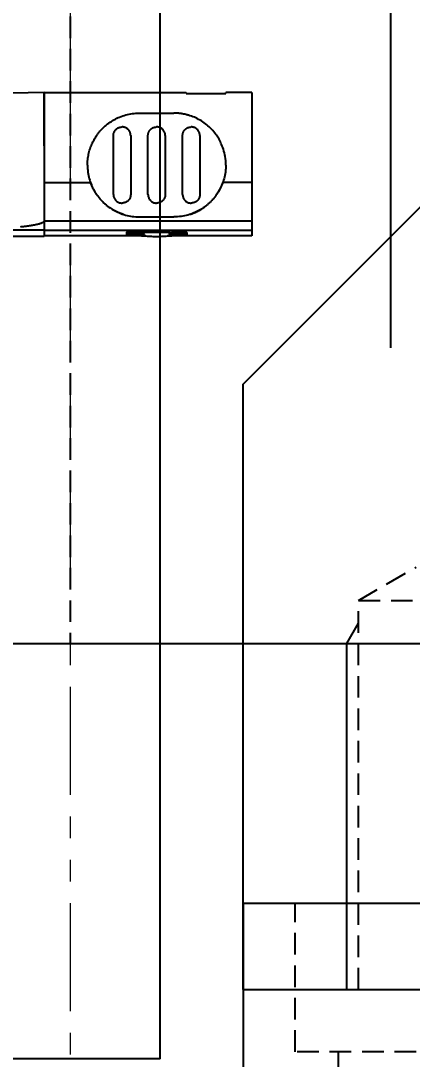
# Model space of a CAD drawing. Header units: inches. Extents: x 0 to 77285, y -118 to 40065.
# Drawn here: x 68121.3 to 68143.9, y 23006.7 to 23066.7 of the extents above; entities that cross this region are included whole.
import ezdxf

# ---------------------------------------------------------------- set-up
doc = ezdxf.new("R2010")
doc.units = ezdxf.units.IN
doc.header["$LTSCALE"] = 5
doc.header["$MEASUREMENT"] = 0
doc.linetypes.add('HIDDEN', pattern=[0.375, 0.25, -0.125])
doc.linetypes.add('PHANTOM', pattern=[2.5, 1.25, -0.25, 0.25, -0.25, 0.25, -0.25])
for name, color, linetype in [('22', 2, 'HIDDEN'), ('44', 4, 'Continuous'), ('55', 5, 'Continuous'), ('77', 40, 'HIDDEN'), ('B', 123, 'Continuous'), ('T', 3, 'Continuous')]:
    doc.layers.add(name, color=color, linetype=linetype)
doc.layers.add('33', color=3, linetype='PHANTOM', lineweight=9)
doc.styles.add('SCI', font='')
doc.styles.get('SCI').set_extended_font_data('Gulim')
doc.dimstyles.new('SCH', dxfattribs={"dimtxt": 2.5, "dimasz": 2, "dimexe": 1.25, "dimexo": 0.625, "dimtad": 1, "dimdec": 8, "dimtxsty": 'SCI', "dimcen": 2.5, "dimclrd": 4, "dimclre": 4, "dimclrt": 7, "dimadec": 8, "dimazin": 2, "dimtfac": 1, "dimtdec": 8, "dimtmove": 0, "dimatfit": 3, "dimfxl": 1, "dimarcsym": 0})

# ---------------------------------------------------------------- blocks, each defined once
blk = doc.blocks.new('A$C8c658ac8')
for p, q in [((40, 0), (55, 15)), ((40, -35), (40, 0)), ((40, -35), (110, -35))]:
    blk.add_line(p, q)
at = {"layer": '22'}
for p, q in [((46.677, -12.5), (50, -10.581)), ((46.677, -35), (46.677, -12.5)), ((46.677, -12.5), (53.323, -12.5)), ((46, -15), (54, -15))]:
    blk.add_line(p, q, dxfattribs=at)
at = {"layer": 'T'}
for p, q in [((46, -15), (46.677, -13.828)), ((46, -35), (46, -15))]:
    blk.add_line(p, q, dxfattribs=at)
blk = doc.blocks.new('A$C880a0e14')
for q in [(35, 0), (-35, -23)]:
    blk.add_line((-35, 0), q)
at = {"layer": '22'}
for p, q in [((-31.996, -8.6), (-31.996, 0)), ((-24.996, -8.6), (-31.996, -8.6)), ((-29.496, -8.6), (-29.496, -23))]:
    blk.add_line(p, q, dxfattribs=at)
at = {"layer": '77'}
blk.add_line((-35, -5), (35, -5), dxfattribs=at)
blk = doc.blocks.new('*D702')
at = {"color": 4, "lineweight": -2, "transparency": 16777216}
for p, q in [((65936.665, 23010.891), (65936.665, 23314.868)), ((68496.665, 23017.57), (68496.665, 23314.868)), ((65966.665, 23296.118), (68466.665, 23296.118))]:
    blk.add_line(p, q, dxfattribs=at)
at = {"color": 4, "transparency": 16777216}
for points in [[(65966.665, 23301.118), (65966.665, 23291.118), (65936.665, 23296.118)], [(68466.665, 23301.118), (68466.665, 23291.118), (68496.665, 23296.118)]]:
    blk.add_solid(points, dxfattribs=at)
at = {"layer": 'Defpoints', "color": 0, "transparency": 16777216}
for p in [(68496.665, 23296.118), (68496.665, 23008.195), (65936.665, 23001.516)]:
    blk.add_point(p, dxfattribs=at)
at = {"color": 7, "transparency": 16777216, "insert": (67216.665, 23324.717), "char_height": 37.5, "attachment_point": 5, "style": 'SCI'}
blk.add_mtext('2560', dxfattribs=at)
blk = doc.blocks.new('A$C09301a60')
blk.add_line((55, 9), (-32, 9))
at = {"layer": '22'}
blk.add_line((35, -61, 0), (35, 9), dxfattribs=at)
blk = doc.blocks.new('A$C682b3a79')
for p, q in [((342.004, 3.942), (363.504, 3.942)), ((363.504, 3.612), (358.336, 3.612)), ((363.504, 0.839), (363.504, 3.942)), ((363.504, 3.609), (375.504, 3.609)), ((369.154, 3.839), (368.354, 3.839)), ((368.354, 3.839), (368.354, 3.738)), ((369.154, 3.839), (369.154, 3.738)), ((369.254, 3.825), (369.254, 3.652)), ((370.654, 3.737), (369.354, 3.737)), ((369.354, 3.737), (369.354, 3.636)), ((370.654, 3.737), (370.654, 3.636)), ((370.754, 3.825), (370.754, 3.652)), ((371.654, 3.839), (370.854, 3.839)), ((370.854, 3.839), (370.854, 3.738)), ((371.654, 3.839), (371.654, 3.738)), ((375.504, -4.361), (375.504, 3.939)), ((363.504, 3.064), (375.504, 3.064)), ((367.712, 2.547), (367.713, 2.547)), ((369.004, 2.839), (371.004, 2.839)), ((372.295, 2.547), (372.296, 2.547)), ((367.504, 1.539), (367.504, -1.861)), ((368.504, -1.861), (368.504, 1.539)), ((369.504, 1.539), (369.504, -1.861)), ((370.504, -1.861), (370.504, 1.539)), ((371.504, 1.539), (371.504, -1.861)), ((372.504, -1.861), (372.504, 1.539)), ((363.504, -4.361), (363.504, 0.839)), ((363.504, 0.839), (366.176, 0.839)), ((366.176, 0.839), (366.176, 0.839)), ((373.833, 0.839), (373.833, 0.839)), ((375.504, 0.839), (373.833, 0.839)), ((363.504, -1.262), (363.504, -4.361)), ((369.004, -3.161), (371.004, -3.161)), ((363.504, -4.361), (342.004, -3.898)), ((363.504, -4.361), (371.704, -4.361)), ((371.704, -4.293), (371.704, -4.361)), ((374.004, -4.293), (374.004, -4.361)), ((375.504, -4.361), (374.004, -4.361))]:
    blk.add_line(p, q)
for points in [[(363.504, 3.108), (363.501, 3.111), (363.499, 3.114), (363.496, 3.117), (363.493, 3.12), (363.49, 3.123), (363.486, 3.125), (363.483, 3.128), (363.48, 3.131), (363.477, 3.133), (363.473, 3.136), (363.47, 3.138), (363.466, 3.14), (363.463, 3.143), (363.46, 3.145), (363.456, 3.147), (363.452, 3.15), (363.449, 3.152), (363.445, 3.154), (363.442, 3.156), (363.438, 3.158), (363.434, 3.16), (363.43, 3.162), (363.426, 3.164), (363.423, 3.166), (363.419, 3.168), (363.415, 3.17), (363.411, 3.172), (363.407, 3.174), (363.403, 3.176), (363.399, 3.178), (363.395, 3.18), (363.391, 3.182), (363.387, 3.184), (363.383, 3.185), (363.379, 3.187), (363.375, 3.189), (363.37, 3.191), (363.366, 3.192), (363.362, 3.194), (363.358, 3.196), (363.354, 3.197), (363.35, 3.199), (363.346, 3.2), (363.342, 3.202), (363.338, 3.204), (363.334, 3.205), (363.329, 3.207), (363.325, 3.208), (363.321, 3.21), (363.317, 3.211), (363.313, 3.213), (363.309, 3.214), (363.305, 3.216), (363.3, 3.217), (363.296, 3.218), (363.292, 3.22), (363.288, 3.221), (363.284, 3.223), (363.28, 3.224), (363.275, 3.225), (363.271, 3.227), (363.267, 3.228), (363.263, 3.229), (363.259, 3.231), (363.255, 3.232), (363.251, 3.233), (363.247, 3.234), (363.242, 3.236), (363.238, 3.237), (363.234, 3.238), (363.23, 3.239), (363.226, 3.241), (363.222, 3.242), (363.217, 3.243), (363.213, 3.244), (363.209, 3.245), (363.205, 3.247), (363.201, 3.248), (363.197, 3.249), (363.192, 3.25), (363.171, 3.256), (363.15, 3.261), (363.129, 3.267), (363.107, 3.272), (363.086, 3.277), (363.065, 3.282), (363.043, 3.287), (363.021, 3.292), (363, 3.296), (362.978, 3.301), (362.957, 3.305), (362.935, 3.309), (362.913, 3.314), (362.892, 3.318), (362.87, 3.322), (362.848, 3.326), (362.826, 3.329), (362.804, 3.333), (362.783, 3.337), (362.761, 3.341), (362.739, 3.344), (362.717, 3.348), (362.695, 3.351), (362.673, 3.355), (362.651, 3.358), (362.629, 3.361), (362.607, 3.364), (362.585, 3.368), (362.563, 3.371), (362.541, 3.374), (362.519, 3.377), (362.497, 3.38), (362.475, 3.383), (362.453, 3.386), (362.43, 3.389), (362.408, 3.392), (362.386, 3.394), (362.364, 3.397), (362.342, 3.4), (362.32, 3.403), (362.298, 3.405), (362.276, 3.408), (362.253, 3.41), (362.231, 3.413), (362.209, 3.415), (362.187, 3.418), (362.165, 3.42), (362.142, 3.423)], [(369.379, 3.939), (369.086, 3.939), (368.792, 3.939), (368.498, 3.939), (368.204, 3.939), (367.911, 3.939), (367.617, 3.939), (367.323, 3.939), (367.029, 3.939), (366.736, 3.939), (366.442, 3.939), (366.148, 3.939), (365.854, 3.939), (365.56, 3.939), (365.267, 3.939), (364.973, 3.939), (364.679, 3.939), (364.385, 3.939), (364.092, 3.939), (363.798, 3.939), (363.504, 3.939)], [(368.299, 3.862), (368.296, 3.861), (368.292, 3.861), (368.289, 3.861), (368.286, 3.86), (368.283, 3.86), (368.28, 3.86), (368.277, 3.859), (368.274, 3.859), (368.271, 3.858), (368.269, 3.858), (368.266, 3.857), (368.264, 3.857), (368.262, 3.856), (368.26, 3.855), (368.258, 3.855), (368.257, 3.854), (368.255, 3.854), (368.255, 3.853), (368.254, 3.852), (368.254, 3.851)], [(368.258, 3.848), (368.258, 3.848), (368.258, 3.848), (368.257, 3.848), (368.257, 3.848), (368.256, 3.849), (368.256, 3.849), (368.256, 3.849), (368.256, 3.849), (368.255, 3.849), (368.255, 3.85), (368.255, 3.85), (368.255, 3.85), (368.254, 3.85), (368.254, 3.85), (368.254, 3.85), (368.254, 3.851), (368.254, 3.851), (368.254, 3.851), (368.254, 3.851), (368.254, 3.851)], [(368.254, 3.751), (368.254, 3.756), (368.254, 3.761), (368.254, 3.766), (368.254, 3.771), (368.254, 3.776), (368.254, 3.781), (368.254, 3.786), (368.254, 3.791), (368.254, 3.796), (368.254, 3.801), (368.254, 3.806), (368.254, 3.811), (368.254, 3.816), (368.254, 3.821), (368.254, 3.826), (368.254, 3.831), (368.254, 3.836), (368.254, 3.841), (368.254, 3.846), (368.254, 3.851)], [(368.258, 3.747), (368.258, 3.748), (368.258, 3.748), (368.257, 3.748), (368.257, 3.748), (368.257, 3.748), (368.256, 3.748), (368.256, 3.749), (368.256, 3.749), (368.255, 3.749), (368.255, 3.749), (368.255, 3.749), (368.255, 3.75), (368.255, 3.75), (368.255, 3.75), (368.254, 3.75), (368.254, 3.75), (368.254, 3.751), (368.254, 3.751), (368.254, 3.751), (368.254, 3.751)], [(368.354, 3.839), (368.347, 3.839), (368.34, 3.839), (368.334, 3.839), (368.327, 3.839), (368.321, 3.839), (368.315, 3.84), (368.309, 3.84), (368.304, 3.84), (368.298, 3.841), (368.293, 3.841), (368.288, 3.842), (368.284, 3.842), (368.279, 3.843), (368.275, 3.844), (368.272, 3.844), (368.268, 3.845), (368.265, 3.846), (368.263, 3.846), (368.26, 3.847), (368.258, 3.848)], [(368.354, 3.738), (368.351, 3.738), (368.349, 3.738), (368.346, 3.738), (368.343, 3.738), (368.341, 3.738), (368.338, 3.738), (368.335, 3.738), (368.333, 3.739), (368.33, 3.739), (368.327, 3.739), (368.325, 3.739), (368.322, 3.739), (368.32, 3.739), (368.317, 3.739), (368.315, 3.739), (368.312, 3.739), (368.31, 3.74), (368.307, 3.74), (368.305, 3.74), (368.303, 3.74), (368.301, 3.74), (368.299, 3.74), (368.297, 3.741), (368.295, 3.741), (368.293, 3.741), (368.291, 3.741), (368.289, 3.741), (368.287, 3.742), (368.286, 3.742), (368.284, 3.742), (368.282, 3.742), (368.281, 3.742), (368.279, 3.743), (368.278, 3.743), (368.276, 3.743), (368.275, 3.743), (368.273, 3.744), (368.272, 3.744), (368.27, 3.744), (368.269, 3.744), (368.268, 3.745), (368.268, 3.745), (368.267, 3.745), (368.267, 3.745), (368.266, 3.745), (368.265, 3.745), (368.265, 3.745), (368.264, 3.746), (368.264, 3.746), (368.263, 3.746), (368.262, 3.746), (368.262, 3.746), (368.261, 3.746), (368.261, 3.746), (368.261, 3.747), (368.26, 3.747), (368.26, 3.747), (368.259, 3.747), (368.259, 3.747), (368.258, 3.747)], [(368.299, 3.862), (368.381, 3.868), (368.463, 3.875), (368.546, 3.881), (368.628, 3.887), (368.71, 3.894), (368.793, 3.9), (368.875, 3.905), (368.958, 3.911), (369.04, 3.917), (369.123, 3.922), (369.205, 3.928), (369.288, 3.933), (369.37, 3.938), (369.453, 3.943), (369.535, 3.948), (369.618, 3.953), (369.701, 3.957), (369.783, 3.962), (369.866, 3.966), (369.949, 3.97)], [(369.154, 3.738), (369.114, 3.738), (369.074, 3.738), (369.034, 3.738), (368.994, 3.738), (368.954, 3.738), (368.914, 3.738), (368.874, 3.738), (368.834, 3.738), (368.794, 3.738), (368.754, 3.738), (368.714, 3.738), (368.674, 3.738), (368.634, 3.738), (368.594, 3.738), (368.554, 3.738), (368.514, 3.738), (368.474, 3.738), (368.434, 3.738), (368.394, 3.738), (368.354, 3.738)], [(369.254, 3.825), (369.254, 3.827), (369.253, 3.828), (369.251, 3.829), (369.249, 3.83), (369.246, 3.831), (369.243, 3.832), (369.239, 3.832), (369.235, 3.833), (369.23, 3.834), (369.225, 3.835), (369.219, 3.836), (369.213, 3.836), (369.206, 3.837), (369.2, 3.837), (369.193, 3.838), (369.185, 3.838), (369.178, 3.838), (369.17, 3.838), (369.162, 3.839), (369.154, 3.839)], [(369.254, 3.725), (369.254, 3.725), (369.254, 3.726), (369.254, 3.726), (369.254, 3.726), (369.253, 3.727), (369.253, 3.727), (369.252, 3.728), (369.252, 3.728), (369.251, 3.728), (369.25, 3.729), (369.25, 3.729), (369.249, 3.729), (369.248, 3.73), (369.247, 3.73), (369.246, 3.73), (369.245, 3.731), (369.244, 3.731), (369.242, 3.731), (369.241, 3.732), (369.24, 3.732), (369.239, 3.732), (369.237, 3.732), (369.236, 3.733), (369.235, 3.733), (369.233, 3.733), (369.232, 3.733), (369.23, 3.734), (369.228, 3.734), (369.227, 3.734), (369.225, 3.734), (369.223, 3.735), (369.222, 3.735), (369.22, 3.735), (369.218, 3.735), (369.216, 3.735), (369.214, 3.736), (369.212, 3.736), (369.21, 3.736), (369.208, 3.736), (369.206, 3.736), (369.204, 3.737), (369.202, 3.737), (369.199, 3.737), (369.197, 3.737), (369.194, 3.737), (369.192, 3.737), (369.189, 3.737), (369.187, 3.738), (369.184, 3.738), (369.181, 3.738), (369.179, 3.738), (369.176, 3.738), (369.173, 3.738), (369.17, 3.738), (369.168, 3.738), (369.165, 3.738), (369.162, 3.738), (369.16, 3.738), (369.157, 3.738), (369.154, 3.738)], [(369.354, 3.737), (369.346, 3.737), (369.338, 3.738), (369.33, 3.738), (369.323, 3.738), (369.316, 3.739), (369.309, 3.739), (369.302, 3.74), (369.295, 3.74), (369.289, 3.741), (369.284, 3.742), (369.278, 3.743), (369.274, 3.744), (369.269, 3.745), (369.265, 3.746), (369.262, 3.747), (369.259, 3.748), (369.257, 3.749), (369.255, 3.751), (369.254, 3.752), (369.254, 3.753)], [(369.354, 3.636), (369.351, 3.636), (369.349, 3.636), (369.346, 3.636), (369.343, 3.636), (369.341, 3.636), (369.338, 3.636), (369.335, 3.637), (369.333, 3.637), (369.33, 3.637), (369.327, 3.637), (369.325, 3.637), (369.322, 3.637), (369.319, 3.637), (369.317, 3.637), (369.314, 3.638), (369.312, 3.638), (369.309, 3.638), (369.307, 3.638), (369.305, 3.638), (369.302, 3.639), (369.3, 3.639), (369.298, 3.639), (369.296, 3.639), (369.294, 3.639), (369.293, 3.64), (369.291, 3.64), (369.289, 3.64), (369.287, 3.64), (369.285, 3.641), (369.284, 3.641), (369.282, 3.641), (369.28, 3.641), (369.279, 3.642), (369.277, 3.642), (369.276, 3.642), (369.274, 3.643), (369.273, 3.643), (369.271, 3.643), (369.27, 3.644), (369.269, 3.644), (369.267, 3.644), (369.266, 3.645), (369.265, 3.645), (369.264, 3.645), (369.263, 3.646), (369.261, 3.646), (369.26, 3.647), (369.26, 3.647), (369.259, 3.647), (369.258, 3.648), (369.257, 3.648), (369.257, 3.649), (369.256, 3.649), (369.256, 3.65), (369.255, 3.65), (369.255, 3.65), (369.254, 3.651), (369.254, 3.651), (369.254, 3.652), (369.254, 3.652)], [(370.654, 3.636), (370.589, 3.636), (370.524, 3.636), (370.459, 3.636), (370.394, 3.636), (370.329, 3.636), (370.264, 3.636), (370.199, 3.636), (370.134, 3.636), (370.069, 3.636), (370.004, 3.636), (369.939, 3.636), (369.874, 3.636), (369.809, 3.636), (369.744, 3.636), (369.679, 3.636), (369.614, 3.636), (369.549, 3.636), (369.484, 3.636), (369.419, 3.636), (369.354, 3.636)], [(369.949, 3.97), (369.953, 3.97), (369.958, 3.971), (369.964, 3.971), (369.969, 3.971), (369.975, 3.971), (369.98, 3.971), (369.986, 3.971), (369.992, 3.971), (369.998, 3.971), (370.004, 3.972), (370.01, 3.971), (370.016, 3.971), (370.022, 3.971), (370.028, 3.971), (370.034, 3.971), (370.039, 3.971), (370.045, 3.971), (370.05, 3.971), (370.055, 3.97), (370.06, 3.97)], [(370.06, 3.97), (370.142, 3.966), (370.225, 3.962), (370.308, 3.957), (370.39, 3.953), (370.473, 3.948), (370.555, 3.943), (370.638, 3.938), (370.72, 3.933), (370.803, 3.928), (370.886, 3.922), (370.968, 3.917), (371.051, 3.911), (371.133, 3.905), (371.215, 3.9), (371.298, 3.894), (371.38, 3.887), (371.463, 3.881), (371.545, 3.875), (371.627, 3.868), (371.71, 3.862)], [(375.504, 3.939), (375.26, 3.939), (375.017, 3.939), (374.773, 3.939), (374.529, 3.939), (374.285, 3.939), (374.041, 3.939), (373.798, 3.939), (373.554, 3.939), (373.31, 3.939), (373.066, 3.939), (372.823, 3.939), (372.579, 3.939), (372.335, 3.939), (372.091, 3.939), (371.848, 3.939), (371.604, 3.939), (371.36, 3.939), (371.116, 3.939), (370.872, 3.939), (370.629, 3.939)], [(370.754, 3.753), (370.754, 3.752), (370.753, 3.751), (370.751, 3.749), (370.749, 3.748), (370.746, 3.747), (370.743, 3.746), (370.739, 3.745), (370.735, 3.744), (370.73, 3.743), (370.725, 3.742), (370.719, 3.741), (370.713, 3.74), (370.707, 3.74), (370.7, 3.739), (370.693, 3.739), (370.686, 3.738), (370.678, 3.738), (370.671, 3.738), (370.662, 3.737), (370.654, 3.737)], [(370.754, 3.652), (370.754, 3.652), (370.754, 3.651), (370.754, 3.651), (370.754, 3.65), (370.753, 3.65), (370.753, 3.65), (370.752, 3.649), (370.752, 3.649), (370.751, 3.648), (370.75, 3.648), (370.75, 3.648), (370.749, 3.647), (370.748, 3.647), (370.747, 3.646), (370.746, 3.646), (370.745, 3.646), (370.744, 3.645), (370.743, 3.645), (370.741, 3.644), (370.74, 3.644), (370.739, 3.644), (370.737, 3.643), (370.736, 3.643), (370.735, 3.643), (370.733, 3.642), (370.732, 3.642), (370.73, 3.642), (370.729, 3.642), (370.727, 3.641), (370.725, 3.641), (370.724, 3.641), (370.722, 3.64), (370.72, 3.64), (370.718, 3.64), (370.716, 3.64), (370.714, 3.64), (370.713, 3.639), (370.711, 3.639), (370.709, 3.639), (370.707, 3.639), (370.704, 3.638), (370.702, 3.638), (370.699, 3.638), (370.697, 3.638), (370.694, 3.638), (370.692, 3.637), (370.689, 3.637), (370.687, 3.637), (370.684, 3.637), (370.681, 3.637), (370.679, 3.637), (370.676, 3.637), (370.673, 3.637), (370.671, 3.636), (370.668, 3.636), (370.665, 3.636), (370.662, 3.636), (370.66, 3.636), (370.657, 3.636), (370.654, 3.636)], [(370.854, 3.839), (370.846, 3.839), (370.838, 3.838), (370.83, 3.838), (370.822, 3.838), (370.815, 3.838), (370.808, 3.837), (370.801, 3.837), (370.795, 3.836), (370.789, 3.835), (370.783, 3.835), (370.778, 3.834), (370.773, 3.833), (370.769, 3.832), (370.765, 3.831), (370.762, 3.831), (370.759, 3.83), (370.757, 3.829), (370.755, 3.828), (370.754, 3.827), (370.754, 3.825)], [(370.754, 3.725), (370.754, 3.725), (370.754, 3.726), (370.754, 3.726), (370.755, 3.726), (370.755, 3.727), (370.756, 3.727), (370.756, 3.728), (370.757, 3.728), (370.757, 3.728), (370.758, 3.729), (370.759, 3.729), (370.76, 3.729), (370.76, 3.73), (370.761, 3.73), (370.762, 3.73), (370.764, 3.731), (370.765, 3.731), (370.766, 3.731), (370.767, 3.732), (370.769, 3.732), (370.77, 3.732), (370.771, 3.732), (370.773, 3.733), (370.774, 3.733), (370.776, 3.733), (370.777, 3.733), (370.779, 3.734), (370.78, 3.734), (370.782, 3.734), (370.784, 3.734), (370.785, 3.735), (370.787, 3.735), (370.789, 3.735), (370.791, 3.735), (370.793, 3.735), (370.794, 3.736), (370.796, 3.736), (370.798, 3.736), (370.8, 3.736), (370.802, 3.736), (370.805, 3.737), (370.807, 3.737), (370.809, 3.737), (370.812, 3.737), (370.814, 3.737), (370.817, 3.737), (370.819, 3.737), (370.822, 3.738), (370.825, 3.738), (370.827, 3.738), (370.83, 3.738), (370.833, 3.738), (370.835, 3.738), (370.838, 3.738), (370.841, 3.738), (370.843, 3.738), (370.846, 3.738), (370.849, 3.738), (370.851, 3.738), (370.854, 3.738)], [(371.654, 3.738), (371.614, 3.738), (371.574, 3.738), (371.534, 3.738), (371.494, 3.738), (371.454, 3.738), (371.414, 3.738), (371.374, 3.738), (371.334, 3.738), (371.294, 3.738), (371.254, 3.738), (371.214, 3.738), (371.174, 3.738), (371.134, 3.738), (371.094, 3.738), (371.054, 3.738), (371.014, 3.738), (370.974, 3.738), (370.934, 3.738), (370.894, 3.738), (370.854, 3.738)], [(371.75, 3.848), (371.748, 3.847), (371.746, 3.846), (371.743, 3.846), (371.74, 3.845), (371.737, 3.844), (371.733, 3.844), (371.729, 3.843), (371.725, 3.842), (371.72, 3.842), (371.715, 3.841), (371.71, 3.841), (371.705, 3.84), (371.699, 3.84), (371.693, 3.84), (371.687, 3.839), (371.681, 3.839), (371.675, 3.839), (371.668, 3.839), (371.661, 3.839), (371.654, 3.839)], [(371.75, 3.747), (371.749, 3.747), (371.748, 3.747), (371.747, 3.746), (371.746, 3.746), (371.745, 3.746), (371.744, 3.745), (371.743, 3.745), (371.741, 3.745), (371.74, 3.745), (371.739, 3.744), (371.737, 3.744), (371.736, 3.744), (371.734, 3.743), (371.732, 3.743), (371.731, 3.743), (371.729, 3.743), (371.727, 3.742), (371.725, 3.742), (371.723, 3.742), (371.721, 3.742), (371.72, 3.741), (371.718, 3.741), (371.716, 3.741), (371.714, 3.741), (371.712, 3.741), (371.71, 3.74), (371.708, 3.74), (371.706, 3.74), (371.704, 3.74), (371.702, 3.74), (371.7, 3.74), (371.698, 3.74), (371.696, 3.739), (371.694, 3.739), (371.691, 3.739), (371.689, 3.739), (371.687, 3.739), (371.685, 3.739), (371.682, 3.739), (371.68, 3.739), (371.679, 3.739), (371.678, 3.739), (371.676, 3.739), (371.675, 3.738), (371.674, 3.738), (371.672, 3.738), (371.671, 3.738), (371.67, 3.738), (371.669, 3.738), (371.667, 3.738), (371.666, 3.738), (371.665, 3.738), (371.663, 3.738), (371.662, 3.738), (371.661, 3.738), (371.659, 3.738), (371.658, 3.738), (371.657, 3.738), (371.655, 3.738), (371.654, 3.738)], [(371.71, 3.862), (371.713, 3.861), (371.716, 3.861), (371.719, 3.861), (371.722, 3.86), (371.725, 3.86), (371.728, 3.86), (371.731, 3.859), (371.734, 3.859), (371.737, 3.858), (371.74, 3.858), (371.742, 3.857), (371.745, 3.857), (371.747, 3.856), (371.749, 3.855), (371.75, 3.855), (371.752, 3.854), (371.753, 3.854), (371.754, 3.853), (371.754, 3.852), (371.754, 3.851)], [(371.75, 3.848), (371.75, 3.848), (371.751, 3.848), (371.751, 3.848), (371.751, 3.848), (371.752, 3.849), (371.752, 3.849), (371.752, 3.849), (371.753, 3.849), (371.753, 3.849), (371.753, 3.85), (371.753, 3.85), (371.754, 3.85), (371.754, 3.85), (371.754, 3.85), (371.754, 3.85), (371.754, 3.851), (371.754, 3.851), (371.754, 3.851), (371.754, 3.851), (371.754, 3.851)], [(371.75, 3.747), (371.75, 3.748), (371.751, 3.748), (371.751, 3.748), (371.751, 3.748), (371.752, 3.748), (371.752, 3.748), (371.752, 3.748), (371.752, 3.749), (371.753, 3.749), (371.753, 3.749), (371.753, 3.749), (371.753, 3.749), (371.753, 3.749), (371.754, 3.75), (371.754, 3.75), (371.754, 3.75), (371.754, 3.75), (371.754, 3.75), (371.754, 3.75), (371.754, 3.751), (371.754, 3.751), (371.754, 3.751), (371.754, 3.751), (371.754, 3.751), (371.754, 3.751), (371.754, 3.751), (371.754, 3.751), (371.754, 3.751), (371.754, 3.751), (371.754, 3.751), (371.754, 3.751), (371.754, 3.751), (371.754, 3.751), (371.754, 3.751), (371.754, 3.751), (371.754, 3.751), (371.754, 3.751), (371.754, 3.751), (371.754, 3.751), (371.754, 3.751)], [(371.754, 3.751), (371.754, 3.756), (371.754, 3.761), (371.754, 3.766), (371.754, 3.771), (371.754, 3.776), (371.754, 3.781), (371.754, 3.786), (371.754, 3.791), (371.754, 3.796), (371.754, 3.801), (371.754, 3.806), (371.754, 3.811), (371.754, 3.816), (371.754, 3.821), (371.754, 3.826), (371.754, 3.831), (371.754, 3.836), (371.754, 3.841), (371.754, 3.846), (371.754, 3.851)], [(366.004, -0.161), (366.006, -0.058), (366.011, 0.044), (366.02, 0.144), (366.031, 0.243), (366.046, 0.341), (366.064, 0.437), (366.085, 0.532), (366.109, 0.625), (366.135, 0.717), (366.164, 0.806), (366.196, 0.894), (366.23, 0.981), (366.266, 1.065), (366.305, 1.148), (366.346, 1.229), (366.388, 1.307), (366.433, 1.384), (366.479, 1.459), (366.527, 1.532), (366.577, 1.602), (366.605, 1.64), (366.634, 1.678), (366.664, 1.716), (366.694, 1.752), (366.724, 1.789), (366.755, 1.824), (366.787, 1.859), (366.819, 1.894), (366.851, 1.928), (366.884, 1.962), (366.918, 1.995), (366.952, 2.027), (366.986, 2.059), (367.021, 2.09), (367.057, 2.121), (367.093, 2.151), (367.129, 2.181), (367.166, 2.21), (367.203, 2.238), (367.241, 2.266), (367.308, 2.314), (367.378, 2.36), (367.451, 2.405), (367.525, 2.449), (367.602, 2.491), (367.681, 2.531), (367.763, 2.57), (367.847, 2.606), (367.932, 2.641), (368.02, 2.673), (368.11, 2.703), (368.202, 2.73), (368.296, 2.754), (368.391, 2.776), (368.489, 2.794), (368.589, 2.81), (368.69, 2.822), (368.793, 2.831), (368.898, 2.837), (369.004, 2.839)], [(368.068, 2.689), (368.063, 2.687), (368.057, 2.685), (368.051, 2.683), (368.045, 2.681), (368.04, 2.68), (368.034, 2.678), (368.028, 2.676), (368.022, 2.674), (368.017, 2.672), (368.011, 2.67), (368.005, 2.668), (368, 2.666), (367.994, 2.664), (367.988, 2.662), (367.982, 2.659), (367.977, 2.657), (367.971, 2.655), (367.965, 2.653), (367.96, 2.651), (367.954, 2.649), (367.934, 2.642), (367.915, 2.634), (367.895, 2.626), (367.875, 2.618), (367.856, 2.61), (367.836, 2.602), (367.817, 2.594), (367.797, 2.585), (367.778, 2.577), (367.759, 2.568), (367.739, 2.559), (367.72, 2.55), (367.701, 2.541), (367.682, 2.532), (367.663, 2.523), (367.644, 2.513), (367.626, 2.503), (367.607, 2.494), (367.588, 2.484), (367.57, 2.474), (367.554, 2.465), (367.537, 2.456), (367.521, 2.447), (367.505, 2.438), (367.489, 2.428), (367.473, 2.419), (367.457, 2.409), (367.442, 2.4), (367.426, 2.39), (367.41, 2.38), (367.394, 2.37), (367.379, 2.36), (367.363, 2.35), (367.348, 2.34), (367.333, 2.33), (367.317, 2.32), (367.302, 2.309), (367.287, 2.299), (367.272, 2.288), (367.257, 2.277)], [(374.004, -0.161), (374.002, -0.058), (373.997, 0.044), (373.989, 0.144), (373.977, 0.243), (373.962, 0.341), (373.944, 0.437), (373.923, 0.532), (373.899, 0.625), (373.873, 0.717), (373.844, 0.806), (373.812, 0.894), (373.778, 0.981), (373.742, 1.065), (373.703, 1.148), (373.663, 1.229), (373.62, 1.307), (373.575, 1.384), (373.529, 1.459), (373.481, 1.532), (373.431, 1.602), (373.403, 1.64), (373.374, 1.678), (373.345, 1.716), (373.315, 1.752), (373.284, 1.789), (373.253, 1.824), (373.222, 1.859), (373.19, 1.894), (373.157, 1.928), (373.124, 1.962), (373.09, 1.995), (373.056, 2.027), (373.022, 2.059), (372.987, 2.09), (372.951, 2.121), (372.915, 2.151), (372.879, 2.181), (372.842, 2.21), (372.805, 2.238), (372.767, 2.266), (372.7, 2.314), (372.63, 2.36), (372.558, 2.405), (372.483, 2.449), (372.406, 2.491), (372.327, 2.531), (372.245, 2.57), (372.162, 2.606), (372.076, 2.641), (371.988, 2.673), (371.898, 2.703), (371.806, 2.73), (371.713, 2.754), (371.617, 2.776), (371.519, 2.794), (371.42, 2.81), (371.318, 2.822), (371.215, 2.831), (371.111, 2.837), (371.004, 2.839)], [(371.944, 2.688), (371.953, 2.685), (371.962, 2.682), (371.971, 2.679), (371.98, 2.676), (371.989, 2.673), (371.998, 2.67), (372.007, 2.666), (372.015, 2.663), (372.024, 2.66), (372.033, 2.657), (372.042, 2.654), (372.051, 2.65), (372.06, 2.647), (372.069, 2.644), (372.077, 2.64), (372.086, 2.637), (372.095, 2.634), (372.104, 2.63), (372.112, 2.627), (372.121, 2.623), (372.151, 2.611), (372.18, 2.599), (372.209, 2.586), (372.238, 2.573), (372.267, 2.56), (372.296, 2.546), (372.325, 2.532), (372.354, 2.518), (372.382, 2.504), (372.41, 2.489), (372.438, 2.474), (372.466, 2.458), (372.494, 2.443), (372.521, 2.427), (372.549, 2.411), (372.576, 2.394), (372.603, 2.377), (372.63, 2.36), (372.656, 2.343), (372.683, 2.325), (372.686, 2.323), (372.689, 2.321), (372.692, 2.319), (372.696, 2.317), (372.699, 2.314), (372.702, 2.312), (372.705, 2.31), (372.708, 2.308), (372.711, 2.306), (372.714, 2.304), (372.718, 2.301), (372.721, 2.299), (372.724, 2.297), (372.727, 2.295), (372.73, 2.293), (372.733, 2.29), (372.736, 2.288), (372.739, 2.286), (372.743, 2.284), (372.746, 2.282)], [(367.504, 1.539), (367.506, 1.581), (367.511, 1.621), (367.519, 1.661), (367.53, 1.699), (367.544, 1.736), (367.561, 1.771), (367.581, 1.805), (367.602, 1.837), (367.627, 1.867), (367.653, 1.894), (367.681, 1.92), (367.712, 1.944), (367.744, 1.965), (367.777, 1.984), (367.812, 2), (367.849, 2.014), (367.886, 2.025), (367.925, 2.032), (367.964, 2.037), (368.004, 2.039)], [(368.504, 1.539), (368.502, 1.58), (368.498, 1.62), (368.49, 1.659), (368.479, 1.696), (368.465, 1.733), (368.449, 1.768), (368.429, 1.802), (368.408, 1.834), (368.384, 1.864), (368.358, 1.892), (368.33, 1.918), (368.3, 1.942), (368.268, 1.964), (368.234, 1.983), (368.199, 1.999), (368.163, 2.013), (368.125, 2.024), (368.086, 2.032), (368.045, 2.037), (368.004, 2.039)], [(369.504, 1.539), (369.506, 1.581), (369.511, 1.621), (369.519, 1.661), (369.53, 1.699), (369.544, 1.736), (369.561, 1.771), (369.581, 1.805), (369.602, 1.837), (369.627, 1.867), (369.653, 1.894), (369.681, 1.92), (369.712, 1.944), (369.744, 1.965), (369.777, 1.984), (369.812, 2), (369.849, 2.014), (369.886, 2.025), (369.925, 2.032), (369.964, 2.037), (370.004, 2.039)], [(370.504, 1.539), (370.502, 1.58), (370.498, 1.62), (370.49, 1.659), (370.479, 1.696), (370.465, 1.733), (370.449, 1.768), (370.429, 1.802), (370.408, 1.834), (370.384, 1.864), (370.358, 1.892), (370.33, 1.918), (370.3, 1.942), (370.268, 1.964), (370.234, 1.983), (370.199, 1.999), (370.163, 2.013), (370.125, 2.024), (370.086, 2.032), (370.045, 2.037), (370.004, 2.039)], [(371.504, 1.539), (371.506, 1.581), (371.511, 1.621), (371.519, 1.661), (371.53, 1.699), (371.544, 1.736), (371.561, 1.771), (371.581, 1.805), (371.602, 1.837), (371.627, 1.867), (371.653, 1.894), (371.681, 1.92), (371.712, 1.944), (371.744, 1.965), (371.777, 1.984), (371.812, 2), (371.849, 2.014), (371.886, 2.025), (371.925, 2.032), (371.964, 2.037), (372.004, 2.039)], [(372.504, 1.539), (372.502, 1.58), (372.498, 1.62), (372.49, 1.659), (372.479, 1.696), (372.465, 1.733), (372.449, 1.768), (372.429, 1.802), (372.408, 1.834), (372.384, 1.864), (372.358, 1.892), (372.33, 1.918), (372.3, 1.942), (372.268, 1.964), (372.234, 1.983), (372.199, 1.999), (372.163, 2.013), (372.125, 2.024), (372.086, 2.032), (372.045, 2.037), (372.004, 2.039)], [(366.55, 1.564), (366.547, 1.559), (366.544, 1.555), (366.541, 1.551), (366.538, 1.547), (366.535, 1.542), (366.532, 1.538), (366.529, 1.534), (366.526, 1.53), (366.523, 1.525), (366.52, 1.521), (366.517, 1.517), (366.514, 1.513), (366.512, 1.508), (366.509, 1.504), (366.506, 1.5), (366.503, 1.495), (366.5, 1.491), (366.497, 1.487), (366.494, 1.482), (366.492, 1.478), (366.48, 1.46), (366.469, 1.442), (366.457, 1.424), (366.446, 1.406), (366.435, 1.388), (366.424, 1.369), (366.413, 1.351), (366.402, 1.332), (366.392, 1.314), (366.381, 1.295), (366.371, 1.276), (366.361, 1.257), (366.351, 1.238), (366.341, 1.219), (366.331, 1.2), (366.321, 1.181), (366.312, 1.162), (366.302, 1.142), (366.293, 1.123), (366.284, 1.104), (366.278, 1.091), (366.272, 1.078), (366.266, 1.065), (366.26, 1.052), (366.254, 1.038), (366.249, 1.025), (366.243, 1.012), (366.238, 0.999), (366.232, 0.986), (366.227, 0.973), (366.221, 0.959), (366.216, 0.946), (366.211, 0.933), (366.205, 0.919), (366.2, 0.906), (366.195, 0.893), (366.19, 0.879), (366.185, 0.866), (366.18, 0.852), (366.176, 0.839)], [(373.468, 1.551), (373.472, 1.544), (373.477, 1.538), (373.481, 1.531), (373.486, 1.524), (373.491, 1.517), (373.495, 1.511), (373.5, 1.504), (373.504, 1.497), (373.509, 1.49), (373.513, 1.483), (373.518, 1.477), (373.522, 1.47), (373.527, 1.463), (373.531, 1.456), (373.535, 1.449), (373.54, 1.442), (373.544, 1.435), (373.548, 1.428), (373.553, 1.421), (373.557, 1.415), (373.563, 1.405), (373.568, 1.396), (373.574, 1.387), (373.579, 1.378), (373.585, 1.369), (373.59, 1.36), (373.595, 1.351), (373.601, 1.342), (373.606, 1.332), (373.611, 1.323), (373.616, 1.314), (373.622, 1.305), (373.627, 1.295), (373.632, 1.286), (373.637, 1.277), (373.642, 1.267), (373.647, 1.258), (373.652, 1.248), (373.657, 1.239), (373.662, 1.23), (373.672, 1.211), (373.682, 1.192), (373.691, 1.173), (373.701, 1.154), (373.71, 1.134), (373.719, 1.115), (373.728, 1.096), (373.737, 1.076), (373.746, 1.057), (373.754, 1.037), (373.763, 1.018), (373.771, 0.998), (373.779, 0.978), (373.787, 0.959), (373.795, 0.939), (373.803, 0.919), (373.811, 0.899), (373.818, 0.879), (373.825, 0.859), (373.833, 0.839)], [(366.151, 0.766), (366.152, 0.77), (366.153, 0.773), (366.155, 0.777), (366.156, 0.781), (366.157, 0.784), (366.158, 0.788), (366.159, 0.791), (366.161, 0.795), (366.162, 0.799), (366.163, 0.802), (366.164, 0.806), (366.166, 0.81), (366.167, 0.813), (366.168, 0.817), (366.169, 0.821), (366.171, 0.824), (366.172, 0.828), (366.173, 0.832), (366.174, 0.835), (366.176, 0.839)], [(373.857, 0.766), (373.857, 0.766), (373.857, 0.766), (373.857, 0.767), (373.857, 0.767), (373.857, 0.767), (373.857, 0.768), (373.857, 0.768), (373.857, 0.768), (373.856, 0.768), (373.856, 0.769), (373.856, 0.769), (373.856, 0.769), (373.856, 0.769), (373.856, 0.77), (373.856, 0.77), (373.856, 0.77), (373.856, 0.77), (373.856, 0.771), (373.856, 0.771), (373.856, 0.771), (373.854, 0.775), (373.853, 0.778), (373.852, 0.781), (373.851, 0.785), (373.85, 0.788), (373.849, 0.792), (373.848, 0.795), (373.847, 0.798), (373.845, 0.802), (373.844, 0.805), (373.843, 0.808), (373.842, 0.812), (373.841, 0.815), (373.84, 0.819), (373.838, 0.822), (373.837, 0.825), (373.836, 0.829), (373.835, 0.832), (373.834, 0.835), (373.833, 0.839)], [(366.004, -0.161), (366.004, -0.185), (366.005, -0.209), (366.005, -0.232), (366.006, -0.256), (366.006, -0.28), (366.008, -0.303), (366.009, -0.327), (366.01, -0.351), (366.012, -0.374), (366.013, -0.398), (366.015, -0.421), (366.018, -0.445), (366.02, -0.468), (366.022, -0.491), (366.025, -0.515), (366.028, -0.538), (366.031, -0.561), (366.034, -0.584), (366.038, -0.607), (366.041, -0.63), (366.056, -0.714), (366.072, -0.796), (366.09, -0.875), (366.111, -0.953), (366.132, -1.029), (366.156, -1.103), (366.18, -1.175), (366.207, -1.244), (366.234, -1.312), (366.262, -1.378), (366.291, -1.442), (366.322, -1.504), (366.352, -1.564), (366.384, -1.621), (366.415, -1.677), (366.448, -1.731), (366.48, -1.782), (366.512, -1.832), (366.545, -1.879), (366.577, -1.925), (366.606, -1.964), (366.636, -2.003), (366.667, -2.042), (366.698, -2.079), (366.729, -2.116), (366.761, -2.153), (366.793, -2.188), (366.825, -2.223), (366.858, -2.257), (366.891, -2.291), (366.925, -2.324), (366.959, -2.356), (366.993, -2.387), (367.028, -2.418), (367.063, -2.448), (367.098, -2.478), (367.133, -2.506), (367.169, -2.534), (367.205, -2.562), (367.241, -2.588), (367.312, -2.638), (367.385, -2.687), (367.46, -2.733), (367.537, -2.778), (367.616, -2.821), (367.697, -2.862), (367.78, -2.9), (367.865, -2.936), (367.951, -2.97), (368.04, -3.002), (368.129, -3.031), (368.221, -3.057), (368.314, -3.081), (368.408, -3.102), (368.504, -3.119), (368.601, -3.134), (368.7, -3.146), (368.8, -3.154), (368.902, -3.159), (369.004, -3.161)], [(374.004, -0.161), (374.001, -0.288), (373.994, -0.412), (373.981, -0.531), (373.965, -0.647), (373.944, -0.759), (373.92, -0.867), (373.893, -0.97), (373.863, -1.07), (373.831, -1.166), (373.797, -1.257), (373.761, -1.344), (373.724, -1.426), (373.686, -1.505), (373.648, -1.578), (373.61, -1.648), (373.572, -1.712), (373.535, -1.772), (373.498, -1.828), (373.464, -1.879), (373.431, -1.925), (373.371, -2.005), (373.309, -2.082), (373.244, -2.157), (373.178, -2.229), (373.11, -2.298), (373.04, -2.365), (372.969, -2.428), (372.896, -2.49), (372.821, -2.548), (372.745, -2.604), (372.668, -2.657), (372.59, -2.708), (372.511, -2.755), (372.43, -2.8), (372.349, -2.843), (372.267, -2.883), (372.184, -2.92), (372.1, -2.954), (372.016, -2.985), (371.931, -3.014), (371.893, -3.027), (371.853, -3.039), (371.813, -3.05), (371.772, -3.061), (371.73, -3.072), (371.687, -3.082), (371.643, -3.092), (371.599, -3.102), (371.553, -3.111), (371.507, -3.119), (371.46, -3.126), (371.412, -3.133), (371.364, -3.14), (371.315, -3.145), (371.265, -3.15), (371.214, -3.154), (371.163, -3.157), (371.11, -3.159), (371.058, -3.161), (371.004, -3.161)], [(367.504, -1.861), (367.504, -1.88), (367.505, -1.898), (367.507, -1.916), (367.509, -1.934), (367.512, -1.951), (367.516, -1.968), (367.519, -1.984), (367.524, -2), (367.529, -2.015), (367.534, -2.03), (367.539, -2.045), (367.545, -2.059), (367.551, -2.073), (367.558, -2.086), (367.564, -2.099), (367.571, -2.111), (367.578, -2.123), (367.585, -2.134), (367.592, -2.145), (367.6, -2.155), (367.613, -2.172), (367.627, -2.189), (367.642, -2.206), (367.658, -2.222), (367.674, -2.237), (367.692, -2.251), (367.71, -2.265), (367.729, -2.278), (367.748, -2.291), (367.768, -2.302), (367.789, -2.313), (367.811, -2.323), (367.833, -2.331), (367.856, -2.339), (367.879, -2.346), (367.903, -2.351), (367.928, -2.355), (367.953, -2.359), (367.978, -2.361), (368.004, -2.361)], [(368.504, -1.861), (368.502, -1.903), (368.497, -1.944), (368.489, -1.984), (368.478, -2.022), (368.464, -2.059), (368.447, -2.094), (368.428, -2.128), (368.406, -2.159), (368.382, -2.189), (368.355, -2.217), (368.327, -2.243), (368.297, -2.267), (368.265, -2.288), (368.231, -2.307), (368.196, -2.323), (368.16, -2.336), (368.122, -2.347), (368.084, -2.355), (368.044, -2.36), (368.004, -2.361)], [(369.504, -1.861), (369.504, -1.88), (369.505, -1.898), (369.507, -1.916), (369.509, -1.934), (369.512, -1.951), (369.516, -1.968), (369.519, -1.984), (369.524, -2), (369.529, -2.015), (369.534, -2.03), (369.539, -2.045), (369.545, -2.059), (369.551, -2.073), (369.558, -2.086), (369.564, -2.099), (369.571, -2.111), (369.578, -2.123), (369.585, -2.134), (369.592, -2.145), (369.6, -2.155), (369.613, -2.172), (369.627, -2.189), (369.642, -2.206), (369.658, -2.222), (369.674, -2.237), (369.692, -2.251), (369.71, -2.265), (369.729, -2.278), (369.748, -2.291), (369.768, -2.302), (369.789, -2.313), (369.811, -2.323), (369.833, -2.331), (369.856, -2.339), (369.879, -2.346), (369.903, -2.351), (369.928, -2.355), (369.953, -2.359), (369.978, -2.361), (370.004, -2.361)], [(370.504, -1.861), (370.502, -1.903), (370.497, -1.944), (370.489, -1.984), (370.478, -2.022), (370.464, -2.059), (370.447, -2.094), (370.428, -2.128), (370.406, -2.159), (370.382, -2.189), (370.355, -2.217), (370.327, -2.243), (370.297, -2.267), (370.265, -2.288), (370.231, -2.307), (370.196, -2.323), (370.16, -2.336), (370.122, -2.347), (370.084, -2.355), (370.044, -2.36), (370.004, -2.361)], [(371.504, -1.861), (371.504, -1.88), (371.505, -1.898), (371.507, -1.916), (371.509, -1.934), (371.512, -1.951), (371.516, -1.968), (371.519, -1.984), (371.524, -2), (371.529, -2.015), (371.534, -2.03), (371.539, -2.045), (371.545, -2.059), (371.551, -2.073), (371.558, -2.086), (371.564, -2.099), (371.571, -2.111), (371.578, -2.123), (371.585, -2.134), (371.592, -2.145), (371.6, -2.155), (371.613, -2.172), (371.627, -2.189), (371.642, -2.206), (371.658, -2.222), (371.674, -2.237), (371.692, -2.251), (371.71, -2.265), (371.729, -2.278), (371.748, -2.291), (371.768, -2.302), (371.789, -2.313), (371.811, -2.323), (371.833, -2.331), (371.856, -2.339), (371.879, -2.346), (371.903, -2.351), (371.928, -2.355), (371.953, -2.359), (371.978, -2.361), (372.004, -2.361)], [(372.504, -1.861), (372.502, -1.903), (372.497, -1.944), (372.489, -1.984), (372.478, -2.022), (372.464, -2.059), (372.447, -2.094), (372.428, -2.128), (372.406, -2.159), (372.382, -2.189), (372.355, -2.217), (372.327, -2.243), (372.297, -2.267), (372.265, -2.288), (372.231, -2.307), (372.196, -2.323), (372.16, -2.336), (372.122, -2.347), (372.084, -2.355), (372.044, -2.36), (372.004, -2.361)], [(371.704, -4.293), (371.819, -4.293), (371.934, -4.293), (372.049, -4.293), (372.164, -4.293), (372.279, -4.293), (372.394, -4.293), (372.509, -4.293), (372.624, -4.293), (372.739, -4.293), (372.854, -4.293), (372.969, -4.293), (373.084, -4.293), (373.199, -4.293), (373.314, -4.293), (373.429, -4.293), (373.544, -4.293), (373.659, -4.293), (373.774, -4.293), (373.889, -4.293), (374.004, -4.293)], [(371.704, -4.293), (371.819, -4.293), (371.934, -4.293), (372.049, -4.293), (372.164, -4.293), (372.279, -4.293), (372.394, -4.293), (372.509, -4.293), (372.624, -4.293), (372.739, -4.293), (372.854, -4.293), (372.969, -4.293), (373.084, -4.293), (373.199, -4.293), (373.314, -4.293), (373.429, -4.293), (373.544, -4.293), (373.659, -4.293), (373.774, -4.293), (373.889, -4.293), (374.004, -4.293)]]:
    blk.add_lwpolyline(points)
blk = doc.blocks.new('A$C743419b7')
blk.add_line((0, 29, 0), (115, 29, 0))
blk = doc.blocks.new('A$C09808f4cE')
for q in [(51.497, -6.5), (-54, -21)]:
    blk.add_line((51.497, -21), q)
blk = doc.blocks.new('A$Cb2968cb3')
at = {"rotation": 270}
blk.add_blockref('A$C743419b7', (-29, 115, 0), dxfattribs=at)
at = {"layer": '55', "xscale": -1}
for name, p, rotation in [('A$C09808f4cE', (-15.8, 57.505), 90), ('A$C682b3a79', (-365, 57.5, 0), 180)]:
    blk.add_blockref(name, p, dxfattribs=dict(at, rotation=rotation))

msp = doc.modelspace()

# ---------------------------------------------------------------- linework, layer by layer
at = {"layer": '44'}
msp.add_line((68142.69133654, 23407.86875805), (68142.69133654, 23047.79495961), dxfattribs=at)

# ---------------------------------------------------------------- block references
at = {"rotation": 180}
msp.add_blockref('A$C09301a60', (68159.16475756, 23039.69522408, 0), dxfattribs=at)
at = {"layer": '33'}
msp.add_blockref('A$Cb2968cb3', (68124.16475756, 23000.69522408, 0), dxfattribs=at)
at = {"layer": 'B'}
for name, p in [('A$C8c658ac8', (68094.16475756, 23045.69522408, 0)), ('A$C880a0e14', (68169.16475756, 23015.69522408, 0))]:
    msp.add_blockref(name, p, dxfattribs=at)

# ---------------------------------------------------------------- dimensions: what is measured, and where the dimension line sits
dim = msp.add_linear_dim(base=(68496.6647575576, 23296.1181043683), p1=(65936.6647575576, 23001.5157321591), p2=(68496.6647575576, 23008.1952240834), dimstyle='SCH', override={"dimscale": 15})
dim.commit()
dim.dimension.update_dxf_attribs({"geometry": '*D702', "text_midpoint": (67216.6647575576, 23324.7174718783)})

doc.saveas('drawing.dxf')
